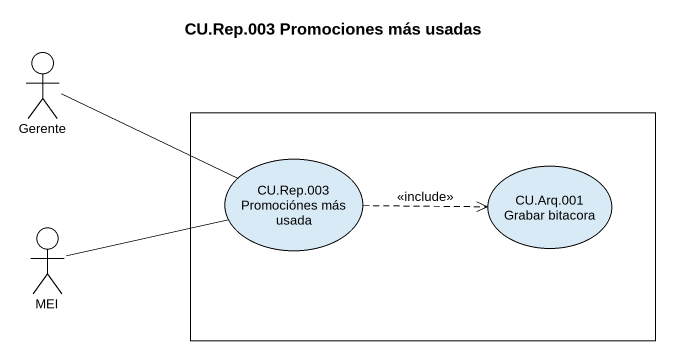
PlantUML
@startuml
title CU.Rep.003 Promociones más usadas
actor Gerente
rectangle " " as rectangle1 {
  usecase "CU.Rep.003 Promociónes más usada" as CU_Rep_003_Promociónes_más
  usecase "CU.Arq.001 Grabar bitacora" as CU_Arq_001_Grabar_bitacora
}
actor MEI
Gerente -right- CU_Rep_003_Promociónes_más
CU_Rep_003_Promociónes_más .right.> CU_Arq_001_Grabar_bitacora : <<include>>
MEI -right- CU_Rep_003_Promociónes_más
@enduml
